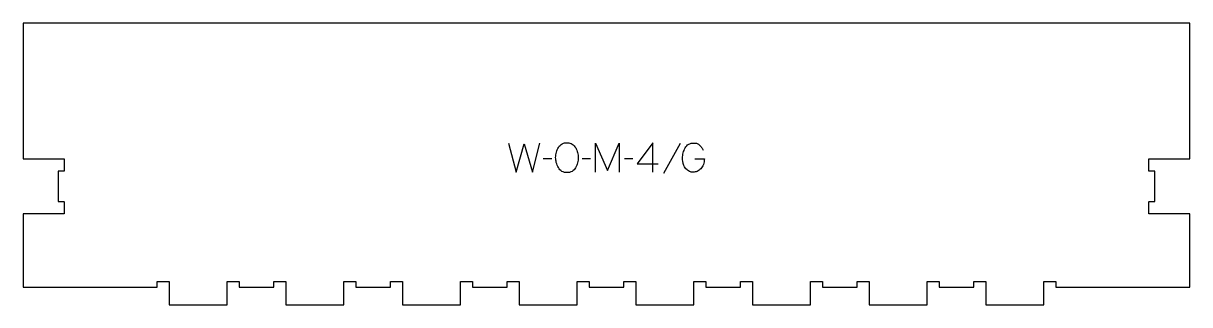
# Model space of a CAD drawing. Extents: x 0 to 1199, y 0 to 289.
import ezdxf

# ---------------------------------------------------------------- set-up
doc = ezdxf.new("R2010")
doc.units = 0
doc.layers.add('1_ANYTOOL_1MMDEEP_LABELS_S', color=2, linetype='CONTINUOUS')
doc.layers.add('4_ANYTOOL_CUTTHROUGH_OUTSI', color=5, linetype='CONTINUOUS')

msp = doc.modelspace()

# ---------------------------------------------------------------- linework, layer by layer
at = {"layer": '1_ANYTOOL_1MMDEEP_LABELS_S'}
for p, q in [((675.435707, 165.864846), (658.249993, 135.093418)), ((543.435707, 150.221989), (534.649993, 150.136275)), ((583.464279, 150.221989), (574.678565, 150.136275)), ((626.964279, 150.221989), (618.178565, 150.136275)), ((631.249993, 144.993418), (653.021422, 144.993418))]:
    msp.add_line(p, q, dxfattribs=at)
for points in [[(499.078565, 166.336275), (506.79285, 136.336275), (515.235707, 165.436275), (523.721422, 136.336275), (531.221422, 166.336275)], [(588.607136, 136.336275), (588.607136, 166.336275), (600.607136, 137.964846), (612.607136, 166.207703), (612.607136, 136.336275)], [(647.235707, 136.336275), (647.278565, 166.379132), (631.249993, 144.993418)]]:
    msp.add_lwpolyline(points, dxfattribs=at)
msp.add_lwpolyline([(559.507136, 166.679132, -0.064784), (562.181091, 166.331211, -0.088904), (564.607136, 165.200561, -0.05419), (566.529701, 163.508431, -0.051179), (568.057136, 161.450561, -0.041653), (569.239335, 159.021788, -0.036749), (570.028565, 156.436275, -0.024892), (570.486344, 153.817012, -0.030823), (570.649993, 151.164846, -0.034269), (570.473473, 148.59235, -0.031918), (569.958922, 146.064846, -0.031725), (569.070735, 143.45545, -0.026303), (567.885707, 140.964846, -0.058719), (566.361927, 138.803099, -0.077745), (564.323207, 137.139846, -0.077243), (561.836219, 136.161009, -0.055252), (559.164279, 135.864846, -0.054051), (556.410354, 136.163425, -0.077615), (553.844636, 137.161275, -0.078558), (551.769563, 138.848348, -0.060481), (550.228565, 141.050561, -0.02629), (549.041904, 143.58978, -0.031299), (548.15535, 146.246989, -0.031469), (547.640312, 148.833805, -0.033416), (547.464279, 151.464846, -0.032847), (547.642957, 154.181795, -0.035049), (548.187493, 156.848775, -0.03503), (549.103467, 159.425814, -0.032231), (550.357136, 161.857703, -0.062518), (551.979025, 163.924798, -0.074052), (554.091065, 165.473775, -0.072322), (556.717918, 166.404666, -0.049083)], format="xyb", close=True, dxfattribs=at)
msp.add_lwpolyline([(690.649993, 150.136275), (700.421422, 150.093418, -0.031732), (700.153311, 147.086016, -0.048764), (699.408922, 144.168418, -0.050291), (698.299209, 141.85791, -0.060119), (696.714279, 139.850561, -0.036578), (694.982259, 138.364144, -0.050793), (693.023207, 137.204132, -0.051881), (691.07019, 136.536387, -0.053919), (689.021422, 136.293418, -0.055881), (686.986274, 136.500362, -0.055271), (685.046422, 137.150561, -0.05403), (683.120446, 138.309754, -0.038531), (681.435707, 139.807703, -0.067281), (679.887994, 141.918717, -0.049165), (678.864279, 144.339846, -0.047412), (678.191352, 147.543765, -0.028075), (678.007136, 150.821989, -0.03109), (678.174662, 153.513569, -0.031496), (678.676779, 156.163061, -0.031425), (679.527652, 158.791305, -0.02824), (680.685707, 161.300561, -0.064555), (682.214511, 163.452085, -0.078906), (684.28035, 165.077346, -0.076878), (686.903951, 166.051896, -0.050594), (689.707136, 166.336275, -0.039946), (691.366697, 166.203478, -0.052714), (692.969636, 165.768418, -0.053511), (694.352833, 165.053083, -0.05153), (695.557136, 164.064846, -0.040443), (697.59736, 161.641705, -0.04035), (699.221422, 158.921989)], format="xyb", dxfattribs=at)
at = {"layer": '4_ANYTOOL_CUTTHROUGH_OUTSI'}
msp.add_lwpolyline([(1199.499986, 18), (1199.499986, 93.5), (1157.749986, 93.5, -0.414214), (1157.499986, 93.75), (1157.499986, 105.75, -0.414214), (1157.749986, 106), (1163.499986, 106), (1163.499986, 137.499667), (1157.749986, 137.499667, -0.414214), (1157.499986, 137.749667), (1157.499986, 149.749667, -0.414214), (1157.749986, 149.999667), (1199.499748, 149.999617), (1199.499979, 289.499983), (0.000007, 289.499983), (0.000238, 149.999617), (41.75, 149.999667, -0.414214), (42, 149.749667), (42, 137.749667, -0.414214), (41.75, 137.499667), (36, 137.499667), (36, 106), (41.75, 106, -0.414214), (42, 105.75), (42, 93.75, -0.414214), (41.75, 93.5), (0, 93.5), (0, 18), (137.5, 18), (137.5, 23.75, -0.414214), (137.75, 24), (149.75, 24, -0.414214), (150, 23.75), (150, 0), (209.5, 0), (209.5, 23.75, -0.414214), (209.75, 24), (221.75, 24, -0.414214), (222, 23.75), (222, 18), (257.5, 18), (257.5, 23.75, -0.414214), (257.75, 24), (269.75, 24, -0.414214), (270, 23.75), (270, 0), (329.5, 0), (329.5, 23.75, -0.414214), (329.75, 24), (341.75, 24, -0.414214), (342, 23.75), (342, 18), (377.5, 18), (377.5, 23.75, -0.414214), (377.75, 24), (389.75, 24, -0.414214), (390, 23.75), (390, 0), (449.5, 0), (449.5, 23.75, -0.414214), (449.75, 24), (461.75, 24, -0.414214), (462, 23.75), (462, 18), (497.5, 18), (497.5, 23.75, -0.414214), (497.75, 24), (509.75, 24, -0.414214), (510, 23.75), (510, 0), (569.5, 0), (569.5, 23.75, -0.414214), (569.75, 24), (581.75, 24, -0.414214), (582, 23.75), (582, 18), (617.5, 18), (617.5, 23.75, -0.414214), (617.75, 24), (629.75, 24, -0.414214), (630, 23.75), (630, 0), (689.5, 0), (689.5, 23.75, -0.414214), (689.75, 24), (701.75, 24, -0.414214), (702, 23.75), (702, 18), (737.5, 18), (737.5, 23.75, -0.414214), (737.75, 24), (749.75, 24, -0.414214), (750, 23.75), (750, 0), (809.5, 0), (809.5, 23.75, -0.414214), (809.75, 24), (821.75, 24, -0.414214), (822, 23.75), (822, 18), (857.5, 18), (857.5, 23.75, -0.414214), (857.75, 24), (869.75, 24, -0.414214), (870, 23.75), (870, 0), (929.5, 0), (929.5, 23.75, -0.414214), (929.75, 24), (941.75, 24, -0.414214), (942, 23.75), (942, 18), (977.5, 18), (977.5, 23.75, -0.414214), (977.75, 24), (989.75, 24, -0.414214), (990, 23.75), (990, 0), (1049.5, 0), (1049.5, 23.75, -0.414214), (1049.75, 24), (1061.75, 24, -0.414214), (1062, 23.75), (1062, 18)], format="xyb", close=True, dxfattribs=at)

doc.saveas('drawing.dxf')
